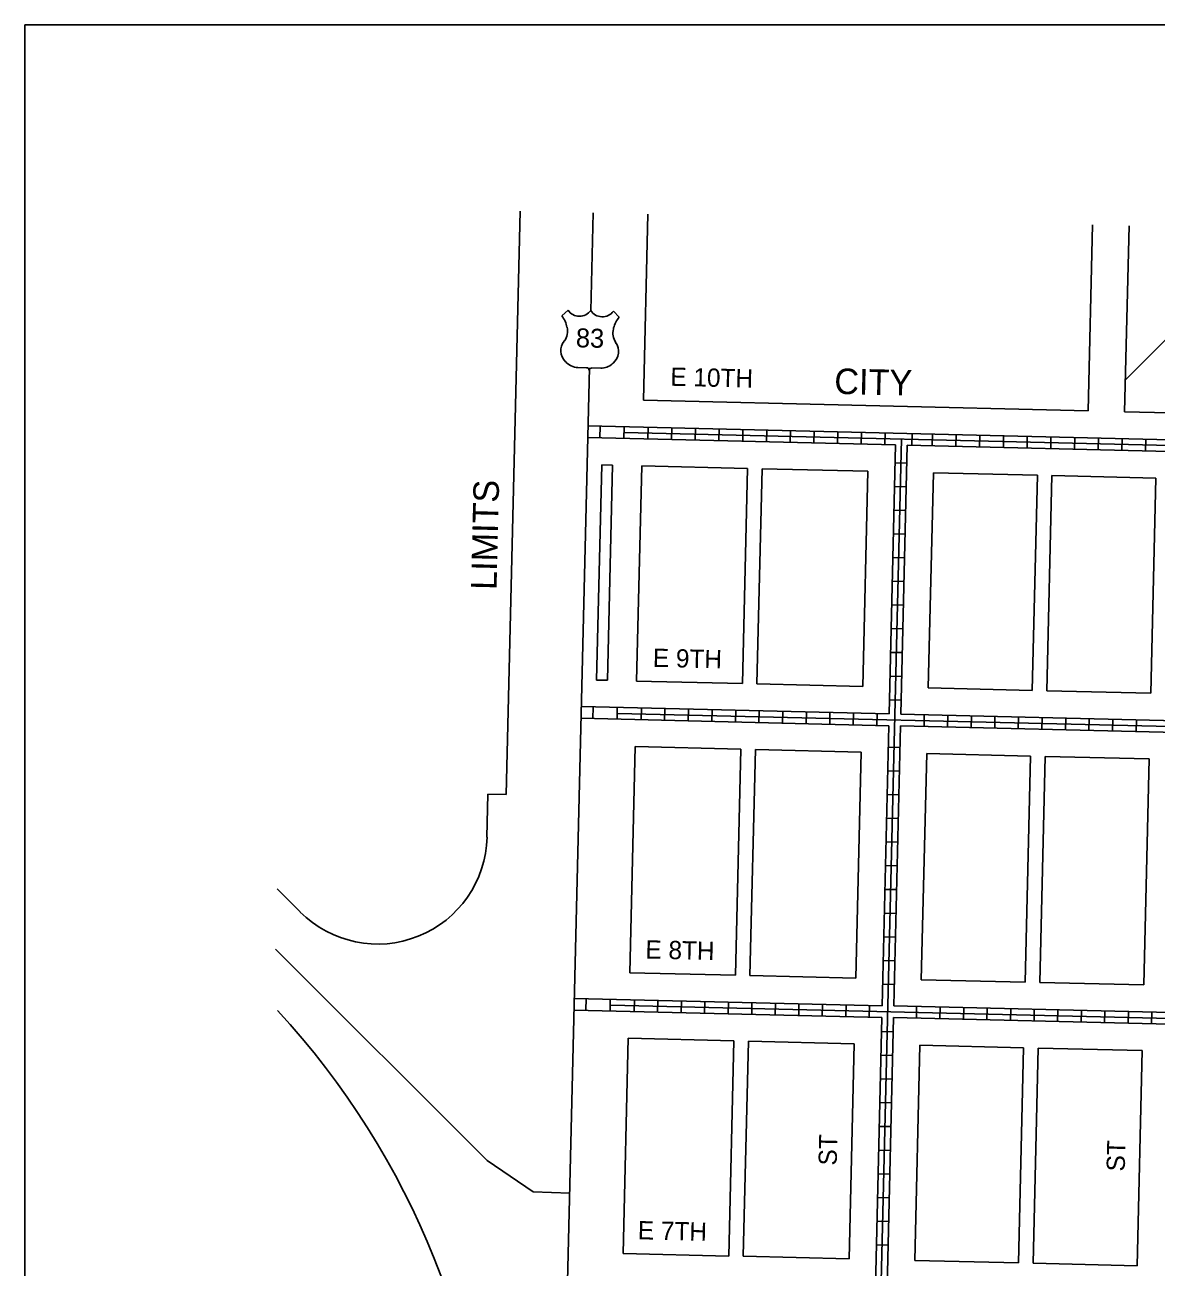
# Model space of a CAD drawing. Extents: x 1176042 to 2320954, y 15675363 to 16353278.
# Drawn here: x 1176042 to 1177593, y 15832885 to 15834588 of the extents above; entities that cross this region are included whole.
import ezdxf

# ---------------------------------------------------------------- set-up
doc = ezdxf.new("R2010")
doc.units = 0
for name, color, linetype in [('L13', 7, 'Continuous'), ('L18', 7, 'Continuous'), ('L2', 7, 'Continuous'), ('L20', 7, 'Continuous'), ('L23', 7, 'Continuous'), ('L3', 7, 'Continuous'), ('L5', 7, 'Continuous'), ('L9', 7, 'Continuous')]:
    doc.layers.add(name, color=color, linetype=linetype)

msp = doc.modelspace()

# ---------------------------------------------------------------- linework, layer by layer
at = {"layer": 'L13'}
for points in [[(1181948.3, 15834587.7), (1176041.8, 15834587.7)], [(1176041.8, 15834587.7), (1176041.8, 15829291.3)]]:
    msp.add_lwpolyline(points, dxfattribs=at)
at = {"layer": 'L18'}
for p, q in [((1176720.9, 15834332.2), (1176701.8, 15833532.5)), ((1176895.9, 15834328.1), (1176889.8, 15834073.1)), ((1177505.7, 15834313.6), (1177499.6, 15834058.6)), ((1177555.7, 15834312.4), (1177549.6, 15834057.4)), ((1176889.8, 15834073.1), (1177499.6, 15834058.6)), ((1177549.6, 15834057.4), (1177982.6, 15834047.1)), ((1176832.7, 15833984.5), (1176825.6, 15833689.6)), ((1176832.7, 15833984.5), (1176847.7, 15833984.1)), ((1176847.7, 15833984.1), (1176840.6, 15833689.2)), ((1176887.6, 15833983.2), (1176880.6, 15833688.2)), ((1176887.6, 15833983.2), (1177032.6, 15833979.7)), ((1177032.6, 15833979.7), (1177025.6, 15833684.8)), ((1177052.6, 15833979.2), (1177045.6, 15833684.3)), ((1177052.6, 15833979.2), (1177197.6, 15833975.8)), ((1177197.6, 15833975.8), (1177190.5, 15833680.9)), ((1177287.5, 15833973.7), (1177280.5, 15833678.7)), ((1177287.5, 15833973.7), (1177430, 15833970.2)), ((1177430, 15833970.2), (1177422.9, 15833675.3)), ((1177450, 15833969.8), (1177442.9, 15833674.8)), ((1177450, 15833969.8), (1177592.4, 15833966.4)), ((1177592.4, 15833966.4), (1177585.4, 15833671.5)), ((1176825.6, 15833689.6), (1176840.6, 15833689.2)), ((1176880.6, 15833688.2), (1177025.6, 15833684.8)), ((1177045.6, 15833684.3), (1177190.5, 15833680.9)), ((1177280.5, 15833678.7), (1177422.9, 15833675.3)), ((1177442.9, 15833674.8), (1177585.4, 15833671.5)), ((1176878.5, 15833598.3), (1176871.1, 15833288.4)), ((1176878.5, 15833598.3), (1177023.4, 15833594.8)), ((1177023.4, 15833594.8), (1177016, 15833284.9)), ((1177043.4, 15833594.4), (1177036, 15833284.4)), ((1177043.4, 15833594.4), (1177188.4, 15833590.9)), ((1177188.4, 15833590.9), (1177181, 15833281)), ((1177278.3, 15833588.8), (1177270.9, 15833278.8)), ((1177278.3, 15833588.8), (1177420.8, 15833585.4)), ((1177420.8, 15833585.4), (1177413.4, 15833275.5)), ((1177440.8, 15833584.9), (1177433.4, 15833275)), ((1177440.8, 15833584.9), (1177583.3, 15833581.5)), ((1177583.3, 15833581.5), (1177575.9, 15833271.6)), ((1176676.8, 15833533.1), (1176675.4, 15833474)), ((1176701.8, 15833532.5), (1176676.8, 15833533.1)), ((1176419.4, 15833371.6), (1176387.6, 15833403.3)), ((1176871.1, 15833288.4), (1177016, 15833284.9)), ((1177036, 15833284.4), (1177181, 15833281)), ((1177270.9, 15833278.8), (1177413.4, 15833275.5)), ((1177433.4, 15833275), (1177575.9, 15833271.6)), ((1176868.9, 15833198.4), (1176861.9, 15832903.5)), ((1176868.9, 15833198.4), (1177013.9, 15833195)), ((1177013.9, 15833195), (1177006.8, 15832900)), ((1177033.9, 15833194.5), (1177026.8, 15832899.6)), ((1177033.9, 15833194.5), (1177178.9, 15833191)), ((1177178.9, 15833191), (1177171.8, 15832896.1)), ((1177268.8, 15833188.9), (1177261.8, 15832894)), ((1177268.8, 15833188.9), (1177411.2, 15833185.5)), ((1177411.2, 15833185.5), (1177404.2, 15832890.6)), ((1177431.2, 15833185), (1177424.2, 15832890.1)), ((1177431.2, 15833185), (1177573.7, 15833181.6)), ((1177573.7, 15833181.6), (1177566.7, 15832886.7)), ((1176861.9, 15832903.5), (1177006.8, 15832900)), ((1177026.8, 15832899.6), (1177171.8, 15832896.1)), ((1177261.8, 15832894), (1177404.2, 15832890.6)), ((1177424.2, 15832890.1), (1177566.7, 15832886.7))]:
    msp.add_line(p, q, dxfattribs=at)
for centre, radius, start, end in [((1176525.5, 15833477.6), 150, 224.9948, 358.633), ((1175581.4, 15832488.8), 1100, 0.7201, 42.81)]:
    msp.add_arc(centre, radius, start, end, dxfattribs=at)
at = {"layer": 'L20'}
for p, q in [((1176820.9, 15834329.9), (1176817.7, 15834195.8)), ((1176778.2, 15834189), (1176786.7, 15834196.6)), ((1176856.5, 15834187.1), (1176848.8, 15834195.1)), ((1176785.1, 15834173.2), (1176785.1, 15834173.2)), ((1176848.8, 15834171.1), (1176848.8, 15834172.2)), ((1176781, 15834153.9), (1176781.6, 15834154.4)), ((1176852, 15834152.2), (1176852, 15834152.2)), ((1176815.8, 15834117.5), (1176730.5, 15830536)), ((1176783.4, 15834125.6), (1176782.7, 15834126.2)), ((1176800, 15834118), (1176812, 15834117.7)), ((1176831.3, 15834117.2), (1176819.3, 15834117.5)), ((1176847.1, 15834123.1), (1176848.2, 15834124.1))]:
    msp.add_line(p, q, dxfattribs=at)
for centre, radius, start, end in [((1176747.8, 15834166), 38, 10.9217, 37.0417), ((1176802.2, 15834207.1), 18.9, 214.3179, 324.4401), ((1176833.5, 15834206.4), 18.9, 212.8265, 323.2886), ((1176885.9, 15834162.7), 38, 140.2241, 165.5679), ((1176762.9, 15834167.7), 22.9, 324.7175, 13.5441), ((1176870.9, 15834165.1), 22.9, 165.3813, 213.8171), ((1176797.1, 15834140.9), 20.5, 140.1968, 225.5254), ((1176835.4, 15834140), 20.5, 308.9718, 36.9256), ((1176800.7, 15834141.5), 23.5, 222.6558, 268.6329), ((1176811.8, 15834113.8), 3.91, 9.0027, 88.633), ((1176819.5, 15834113.6), 3.91, 88.633, 168.2634), ((1176831.9, 15834140.7), 23.5, 268.633, 310.6219)]:
    msp.add_arc(centre, radius, start, end, dxfattribs=at)
at = {"layer": 'L23'}
msp.add_line((1177617.4, 15834167.6), (1177550.6, 15834100.8), dxfattribs=at)
at = {"layer": 'L3'}
msp.add_lwpolyline([(1176788.9, 15832986), (1176738.9, 15832988), (1176675.8, 15833030.9), (1176385.6, 15833320.5)], dxfattribs=at)
at = {"layer": 'L5'}
for p, q in [((1176813.9, 15834037.9), (1178020.6, 15834009.2)), ((1176830, 15834021.4), (1176830.4, 15834037.7)), ((1176863, 15834020.6), (1176863.4, 15834036.9)), ((1176863.7, 15834028.8), (1178423.3, 15833991.6)), ((1176896, 15834019.9), (1176896.4, 15834036.1)), ((1176928.5, 15834019.1), (1176928.9, 15834035.3)), ((1176961, 15834018.3), (1176961.4, 15834034.6)), ((1176993.5, 15834017.5), (1176993.9, 15834033.8)), ((1177026, 15834016.8), (1177026.4, 15834033)), ((1177058.5, 15834016), (1177058.9, 15834032.2)), ((1177091, 15834015.2), (1177091.4, 15834031.5)), ((1177123.4, 15834014.4), (1177123.8, 15834030.7)), ((1177155.9, 15834013.7), (1177156.3, 15834029.9)), ((1177188.4, 15834012.9), (1177188.8, 15834029.1)), ((1177220.9, 15834012.1), (1177221.3, 15834028.4)), ((1176813.5, 15834022), (1177235.4, 15834011.9)), ((1177243.6, 15834019.7), (1177206.4, 15832460.2)), ((1177235.4, 15834011.9), (1177226.6, 15833643)), ((1177251.4, 15834011.5), (1177242.6, 15833642.6)), ((1177251.4, 15834011.5), (1177630.3, 15834002.5)), ((1177258.1, 15834011.2), (1177258.4, 15834027.5)), ((1177285.9, 15834010.6), (1177286.3, 15834026.8)), ((1177318.4, 15834009.8), (1177318.8, 15834026)), ((1177350.9, 15834009), (1177351.3, 15834025.3)), ((1177383.4, 15834008.2), (1177383.8, 15834024.5)), ((1177415.9, 15834007.5), (1177416.2, 15834023.7)), ((1177448.4, 15834006.7), (1177448.7, 15834023)), ((1177480.8, 15834005.9), (1177481.2, 15834022.2)), ((1177513.3, 15834005.2), (1177513.7, 15834021.4)), ((1177545.8, 15834004.4), (1177546.2, 15834020.6)), ((1177578.3, 15834003.6), (1177578.7, 15834019.8)), ((1177234.7, 15833987.4), (1177251, 15833987)), ((1177233.9, 15833954.9), (1177250.2, 15833954.5)), ((1177233.2, 15833922.4), (1177249.4, 15833922.1)), ((1177232.4, 15833889.9), (1177248.6, 15833889.6)), ((1177231.6, 15833857.5), (1177247.9, 15833857.1)), ((1177230.8, 15833825), (1177247.1, 15833824.6)), ((1177230.1, 15833792.5), (1177246.3, 15833792.1)), ((1177229.3, 15833760), (1177245.5, 15833759.6)), ((1177228.5, 15833727.5), (1177244.8, 15833727.1)), ((1177227.7, 15833695), (1177244, 15833694.6)), ((1177227, 15833662.5), (1177243.2, 15833662.1)), ((1176804.4, 15833637.1), (1177226.2, 15833627)), ((1176804.8, 15833653.1), (1177226.6, 15833643)), ((1176821.1, 15833652.8), (1176820.7, 15833636.6)), ((1176854.1, 15833652), (1176853.7, 15833635.8)), ((1176854.5, 15833643.9), (1178794, 15833597.7)), ((1176887.1, 15833651.2), (1176886.7, 15833635)), ((1176919.4, 15833650.4), (1176919, 15833634.3)), ((1176951.7, 15833649.7), (1176951.3, 15833633.5)), ((1176984, 15833648.9), (1176983.6, 15833632.7)), ((1177016.4, 15833648.1), (1177016, 15833632)), ((1177048.7, 15833647.3), (1177048.3, 15833631.2)), ((1177081, 15833646.6), (1177080.6, 15833630.4)), ((1177113.3, 15833645.8), (1177112.9, 15833629.6)), ((1177145.7, 15833645), (1177145.3, 15833628.9)), ((1177178, 15833644.3), (1177177.6, 15833628.1)), ((1177210.3, 15833643.5), (1177209.9, 15833627.3)), ((1177242.6, 15833642.6), (1177621.5, 15833633.6)), ((1177274.9, 15833642), (1177274.6, 15833625.8)), ((1177307.3, 15833641.2), (1177306.9, 15833625)), ((1177339.6, 15833640.4), (1177339.2, 15833624.2)), ((1177371.9, 15833639.6), (1177371.5, 15833623.5)), ((1177404.2, 15833638.9), (1177403.9, 15833622.7)), ((1177436.6, 15833638.1), (1177436.2, 15833621.9)), ((1177468.9, 15833637.3), (1177468.5, 15833621.2)), ((1177501.2, 15833636.6), (1177500.8, 15833620.4)), ((1177226.2, 15833627), (1177217.1, 15833243.1)), ((1177242.2, 15833626.6), (1177233.1, 15833242.8)), ((1177242.2, 15833626.6), (1177621.1, 15833617.6)), ((1177533.5, 15833635.8), (1177533.2, 15833619.6)), ((1177565.9, 15833635), (1177565.5, 15833618.8)), ((1177225.4, 15833597.5), (1177241.7, 15833597.1)), ((1177224.7, 15833565), (1177240.9, 15833564.7)), ((1177223.9, 15833532.6), (1177240.1, 15833532.2)), ((1177223.1, 15833500.1), (1177239.3, 15833499.7)), ((1177222.3, 15833467.6), (1177238.6, 15833467.2)), ((1177221.6, 15833435.1), (1177237.8, 15833434.7)), ((1177220.8, 15833402.6), (1177237, 15833402.2)), ((1177220, 15833370.1), (1177236.2, 15833369.7)), ((1177219.2, 15833337.6), (1177235.5, 15833337.2)), ((1177218.4, 15833305.1), (1177234.7, 15833304.7)), ((1177217.7, 15833272.6), (1177233.9, 15833272.2)), ((1176795.2, 15833253.2), (1177217.1, 15833243.1)), ((1176811.1, 15833236.8), (1176811.5, 15833252.9)), ((1176844.1, 15833236), (1176844.5, 15833252.1)), ((1176877.1, 15833235.2), (1176877.5, 15833251.3)), ((1176909.3, 15833234.4), (1176909.7, 15833250.5)), ((1176941.6, 15833233.6), (1176942, 15833249.8)), ((1176973.8, 15833232.9), (1176974.2, 15833249)), ((1177006.1, 15833232.1), (1177006.5, 15833248.2)), ((1177038.4, 15833231.3), (1177038.7, 15833247.5)), ((1177070.6, 15833230.6), (1177071, 15833246.7)), ((1177102.9, 15833229.8), (1177103.2, 15833245.9)), ((1177135.1, 15833229), (1177135.5, 15833245.2)), ((1176794.8, 15833237.2), (1177216.7, 15833227.1)), ((1176845, 15833244), (1178909.4, 15833194.8)), ((1177167.4, 15833228.2), (1177167.8, 15833244.4)), ((1177199.6, 15833227.5), (1177200, 15833243.6)), ((1177233.1, 15833242.8), (1177612, 15833233.7)), ((1177264.2, 15833225.9), (1177264.5, 15833242.1)), ((1177296.4, 15833225.2), (1177296.8, 15833241.3)), ((1177328.7, 15833224.4), (1177329.1, 15833240.5)), ((1177360.9, 15833223.6), (1177361.3, 15833239.8)), ((1177393.2, 15833222.9), (1177393.6, 15833239)), ((1177425.4, 15833222.1), (1177425.8, 15833238.2)), ((1177457.7, 15833221.3), (1177458.1, 15833237.5)), ((1177489.9, 15833220.6), (1177490.3, 15833236.7)), ((1177522.2, 15833219.8), (1177522.6, 15833235.9)), ((1177554.5, 15833219), (1177554.8, 15833235.2)), ((1177586.7, 15833218.3), (1177587.1, 15833234.4)), ((1177216.7, 15833227.1), (1177207.9, 15832858.2)), ((1177232.7, 15833226.8), (1177223.9, 15832857.8)), ((1177232.7, 15833226.8), (1177611.6, 15833217.7)), ((1177216.1, 15833207.6), (1177232.4, 15833207.3)), ((1177215.4, 15833175.2), (1177231.6, 15833174.8)), ((1177214.6, 15833142.7), (1177230.8, 15833142.3)), ((1177213.8, 15833110.2), (1177230.1, 15833109.8)), ((1177213, 15833077.7), (1177229.3, 15833077.3)), ((1177212.3, 15833045.2), (1177228.5, 15833044.8)), ((1177211.5, 15833012.7), (1177227.7, 15833012.3)), ((1177210.7, 15832980.2), (1177226.9, 15832979.8)), ((1177209.9, 15832947.7), (1177226.2, 15832947.3)), ((1177209.2, 15832915.2), (1177225.4, 15832914.8))]:
    msp.add_line(p, q, dxfattribs=at)

# ---------------------------------------------------------------- texts
at = {"layer": 'L2'}
for s, rotation, p in [('CITY', 358.6351, (1177151.3, 15834081.9)), ('LIMITS', 88.6341, (1176688.5, 15833812.8))]:
    msp.add_text(s, height=35, rotation=rotation, dxfattribs=at).set_placement(p)
at = {"layer": 'L20'}
msp.add_text('83', height=26, rotation=358.633, dxfattribs=at).set_placement((1176797.1, 15834145.8))
at = {"layer": 'L9'}
for s, rotation, p in [('E 10TH', 358.6351, (1176926.6, 15834093)), ('E 9TH', 358.6365, (1176902.6, 15833707.7)), ('E 8TH', 358.6325, (1176892.4, 15833307.9)), ('ST', 88.6326, (1177154.9, 15833023.8)), ('ST', 88.6327, (1177549.8, 15833015.7)), ('E 7TH', 358.6365, (1176882, 15832923))]:
    msp.add_text(s, height=25, rotation=rotation, dxfattribs=at).set_placement(p)

doc.saveas('drawing.dxf')
